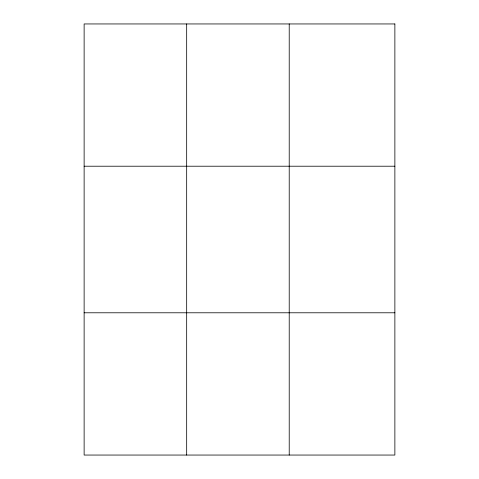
<?xml version="1.0" encoding="UTF-8"?>
<svg xmlns="http://www.w3.org/2000/svg" width="479" height="479" viewBox="0 0 479 479"><rect width="100%" height="100%" fill="white"/><g stroke="black" fill="none" stroke-linecap="round" stroke-linejoin="round"><path stroke-width="0.72" d="M186.672 23.95L186.672 455.05M289.22 23.95L289.22 455.05M84.13 166.213L394.87 166.213M84.13 312.787L394.87 312.787M394.87 23.95L394.87 455.05L84.13 455.05L84.13 23.95L394.87 23.95"/></g></svg>
